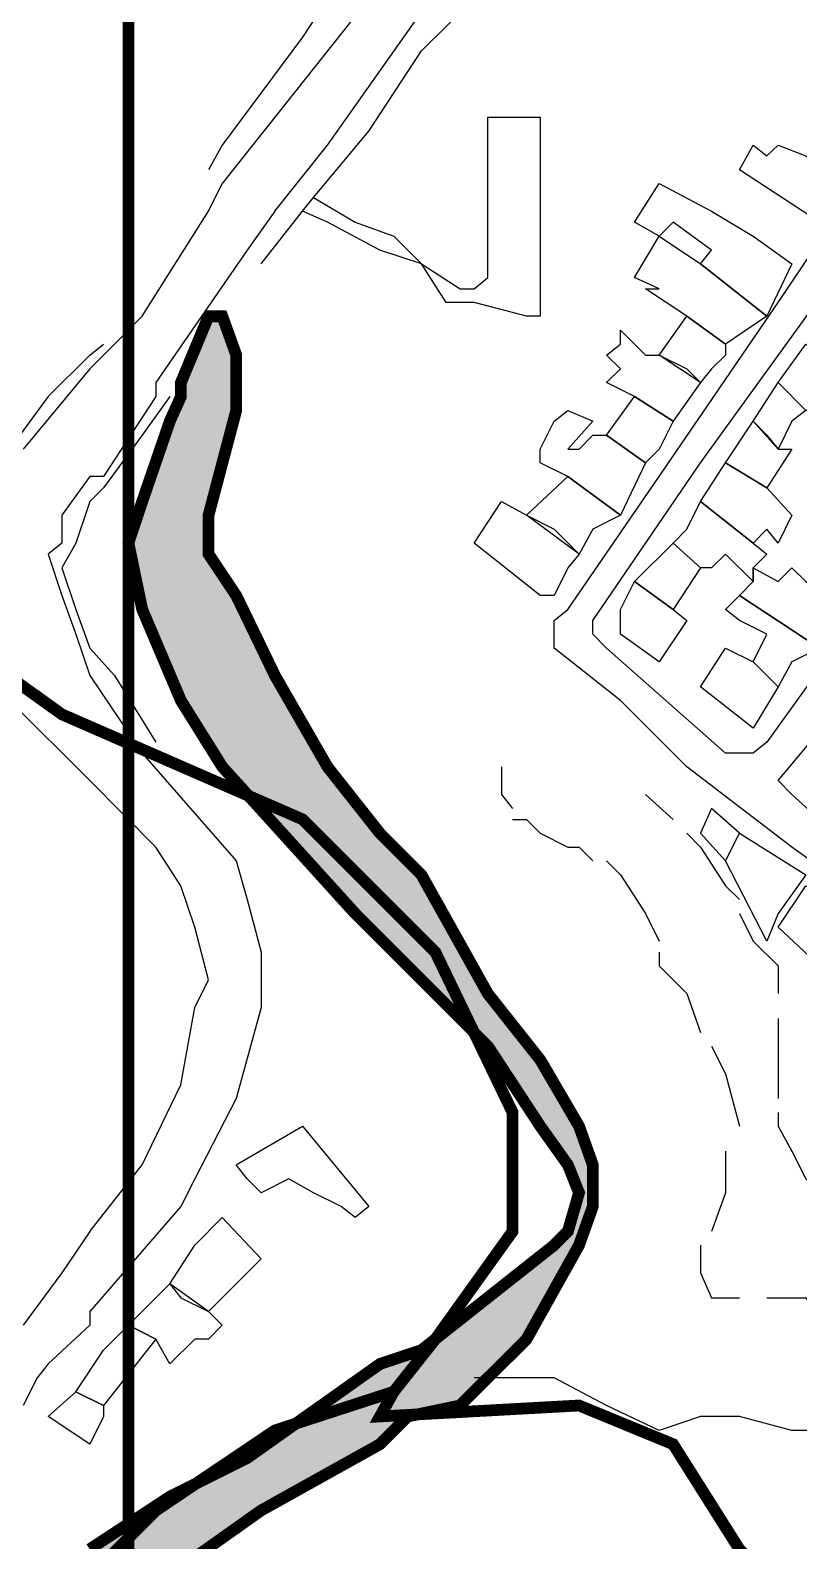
# Model space of a CAD drawing. Header units: millimetres. Extents: x -3588 to 75209, y -3737 to 38254.
# Drawn here: x 18614.7 to 18693.2, y 32848.8 to 33003 of the extents above; entities that cross this region are included whole.
import ezdxf

# ---------------------------------------------------------------- set-up
doc = ezdxf.new("R2010")
doc.units = ezdxf.units.MM
doc.layers.add('H', color=250, linetype='Continuous')
doc.layers.add('P', color=253, linetype='Continuous')

msp = doc.modelspace()

# ---------------------------------------------------------------- hatches: boundary and pattern name
at = {"layer": 'H', "linetype": 'Continuous'}
msp.add_hatch(color=256, dxfattribs=at).paths.add_polyline_path([(18620.78, 32839.454), (18620.78, 32847.632), (18628.958, 32852.993), (18637.152, 32857.234), (18650.691, 32866.548), (18654.644, 32867.957), (18668.199, 32878.967), (18669.607, 32880.104), (18671.015, 32884.329), (18669.607, 32886.873), (18666.79, 32891.114), (18661.429, 32899.292), (18647.874, 32912.847), (18634.319, 32927.523), (18630.366, 32934.292), (18626.141, 32943.894), (18625.005, 32950.664), (18626.141, 32954.617), (18628.958, 32962.811), (18630.366, 32965.627), (18630.366, 32967.052), (18632.911, 32973.821), (18634.319, 32973.821), (18635.743, 32969.58), (18635.743, 32964.219), (18632.911, 32953.497), (18632.911, 32949.256), (18635.743, 32945.303), (18639.696, 32937.125), (18645.329, 32927.523), (18650.691, 32920.753), (18654.644, 32916.8), (18661.429, 32904.653), (18666.79, 32897.884), (18671.015, 32891.114), (18672.44, 32886.873), (18672.44, 32882.92), (18671.015, 32878.967), (18665.654, 32869.365), (18658.885, 32862.596), (18653.235, 32861.187), (18650.691, 32858.643), (18638.56, 32851.873), (18625.005, 32842.271), (18620.78, 32839.454), (18620.78, 32839.454)])

# ---------------------------------------------------------------- linework, layer by layer
at = {"layer": 'P', "const_width": 1.2}
for points in [[(18624.733, 27097.434), (18624.733, 36423.662)], [(18620.78, 32847.92), (18628.958, 32853.281), (18636.864, 32857.234), (18650.419, 32866.837), (18654.644, 32868.245), (18668.199, 32878.967), (18669.607, 32880.376), (18670.743, 32884.329), (18669.607, 32887.161), (18666.79, 32891.114), (18661.429, 32899.292), (18647.874, 32912.847), (18634.319, 32927.811), (18630.094, 32934.58), (18626.141, 32943.894), (18624.733, 32950.664), (18626.141, 32954.905), (18628.958, 32963.099), (18630.094, 32965.627), (18630.094, 32967.052), (18632.911, 32973.821), (18634.319, 32973.821), (18635.743, 32969.868), (18635.743, 32964.219), (18632.911, 32953.497), (18632.911, 32949.544), (18635.743, 32945.303), (18639.696, 32937.125), (18645.057, 32927.811), (18650.419, 32921.025), (18654.644, 32916.8), (18661.429, 32904.653), (18666.79, 32897.884), (18670.743, 32891.114), (18672.152, 32887.161), (18672.152, 32882.92), (18670.743, 32878.967), (18665.382, 32869.365), (18658.597, 32862.596), (18653.235, 32861.475), (18650.419, 32858.643), (18638.272, 32851.873), (18624.733, 32842.271)], [(18602.984, 32943.894), (18617.947, 32933.172), (18642.513, 32922.449), (18656.068, 32908.894), (18663.958, 32892.522), (18663.958, 32880.376), (18656.068, 32869.365), (18651.827, 32864.004), (18639.696, 32860.051), (18627.549, 32851.873), (18617.947, 32842.271)], [(18505.601, 32677.128), (18512.371, 32683.914), (18516.324, 32687.867), (18531.287, 32692.092), (18542.01, 32694.637), (18554.444, 32698.878), (18563.759, 32704.239), (18567.984, 32713.553), (18566.575, 32727.092), (18563.759, 32748.841), (18563.759, 32767.742), (18566.575, 32777.344), (18575.889, 32794.852), (18589.445, 32811.224), (18597.622, 32819.402), (18604.408, 32831.548), (18617.947, 32842.271), (18627.549, 32851.873), (18639.696, 32860.051), (18651.827, 32864.004)], [(18651.827, 32864.004), (18650.419, 32861.475), (18670.743, 32862.596), (18680.346, 32858.643), (18687.115, 32847.92), (18693.885, 32841.151), (18704.607, 32838.318), (18726.356, 32838.318), (18749.498, 32835.501), (18749.498, 32820.826), (18752.042, 32808.391), (18754.859, 32793.716), (18754.859, 32782.705), (18750.906, 32775.935), (18745.257, 32763.805), (18742.728, 32757.019), (18748.089, 32736.694), (18758.812, 32719.202), (18767.006, 32699.998), (18767.006, 32687.867), (18758.812, 32674.312)]]:
    msp.add_lwpolyline(points, dxfattribs=at)
at = {"layer": 'P'}
for points in [[(18661.429, 33026.602), (18660.021, 33025.193), (18657.188, 33018.424), (18649.282, 33006.277), (18634.319, 32987.376)], [(18658.597, 33025.193), (18653.235, 33018.424), (18647.874, 33010.518), (18642.513, 33002.324), (18634.319, 32991.313), (18632.911, 32988.785)], [(18639.696, 32984.544), (18645.057, 32991.313), (18654.644, 33004.869), (18661.429, 33009.11), (18666.79, 33013.062), (18672.152, 33015.879), (18676.393, 33017.287)], [(18643.633, 32985.952), (18649.282, 32992.738), (18654.644, 33000.916), (18660.021, 33006.277), (18666.79, 33011.638), (18672.152, 33013.062), (18676.393, 33014.471), (18681.754, 33014.471), (18687.115, 33015.879), (18697.838, 33014.471), (18711.393, 33013.062), (18723.812, 33013.062), (18729.173, 33011.638), (18735.943, 33010.518), (18738.487, 33010.518), (18741.32, 33009.11), (18741.32, 33007.701), (18739.895, 33007.701), (18733.126, 33004.869), (18723.812, 33002.324), (18717.042, 32998.099), (18708.848, 32994.146), (18703.487, 32991.313), (18700.67, 32990.193)], [(18685.707, 32929.219), (18673.56, 32939.941), (18672.152, 32941.35), (18672.152, 32942.774), (18683.162, 32958.858), (18697.838, 32979.183), (18702.079, 32984.544), (18703.487, 32985.952), (18724.932, 32996.963), (18731.718, 32999.507), (18734.534, 33000.916), (18737.367, 33000.916), (18738.487, 33000.916), (18729.173, 32987.376), (18712.801, 32964.219), (18697.838, 32941.35), (18689.932, 32930.339), (18688.524, 32929.219), (18687.115, 32929.219), (18685.707, 32929.219)], [(18643.633, 32985.952), (18647.874, 32983.424), (18651.827, 32981.999), (18654.644, 32979.183), (18658.597, 32976.638), (18660.021, 32976.638), (18661.429, 32977.774), (18661.429, 32980.591), (18661.429, 32984.544), (18661.429, 32985.952), (18661.429, 32988.785), (18661.429, 32994.146), (18666.79, 32994.146), (18666.79, 32985.952), (18666.79, 32975.23), (18666.79, 32973.821), (18665.382, 32973.821), (18660.021, 32975.23), (18657.188, 32975.23), (18654.644, 32979.183), (18650.419, 32980.591), (18645.057, 32983.424), (18642.513, 32984.544)], [(18693.885, 32990.193), (18697.838, 32987.376), (18695.293, 32983.424), (18687.115, 32988.785), (18688.524, 32991.313), (18689.932, 32990.193), (18691.068, 32991.313), (18693.885, 32990.193)], [(18632.911, 32984.544), (18634.319, 32987.376)], [(18707.44, 32908.894), (18692.476, 32919.617), (18681.754, 32927.811), (18674.968, 32934.58), (18668.199, 32939.941), (18668.199, 32941.35), (18668.199, 32942.774), (18669.607, 32943.894), (18678.921, 32957.45), (18691.068, 32975.23), (18699.246, 32987.376)], [(18688.524, 32981.999), (18692.476, 32979.183), (18689.932, 32973.821), (18683.162, 32979.183), (18684.283, 32980.591), (18680.346, 32983.424), (18678.921, 32981.999), (18676.393, 32983.424), (18678.921, 32987.376), (18684.283, 32984.544), (18688.524, 32981.999)], [(18623.308, 32970.989), (18626.141, 32973.821), (18632.911, 32984.544)], [(18639.696, 32984.544), (18636.864, 32980.591)], [(18638.272, 32979.183), (18642.513, 32984.544)], [(18642.513, 32984.544), (18643.633, 32985.952)], [(18683.162, 32979.183), (18689.932, 32973.821), (18685.707, 32970.989), (18681.754, 32973.821), (18677.513, 32976.638), (18678.921, 32976.638), (18676.393, 32977.774), (18678.921, 32981.999), (18683.162, 32979.183)], [(18636.864, 32980.591), (18627.549, 32967.052)], [(18685.707, 32969.868), (18684.283, 32968.46), (18683.162, 32967.052), (18678.921, 32969.868), (18681.754, 32973.821), (18685.707, 32970.989), (18685.707, 32969.868)], [(18681.754, 32968.46), (18683.162, 32967.052), (18680.346, 32963.099), (18676.393, 32965.627), (18673.56, 32967.052), (18674.968, 32968.46), (18673.56, 32969.868), (18674.968, 32970.989), (18674.968, 32972.413), (18677.513, 32969.868), (18678.921, 32969.868), (18681.754, 32968.46)], [(18620.78, 32968.46), (18623.308, 32970.989)], [(18620.78, 32969.868), (18622.188, 32970.989)], [(18696.717, 32968.46), (18702.079, 32965.627), (18700.67, 32964.219), (18696.717, 32967.052), (18696.717, 32965.627), (18695.293, 32964.219), (18693.885, 32964.219), (18691.068, 32967.052), (18693.885, 32970.989), (18696.717, 32968.46)], [(18620.78, 32969.868), (18616.539, 32965.627), (18612.586, 32960.266), (18609.769, 32958.858), (18608.633, 32958.858), (18607.225, 32960.266), (18605.816, 32961.675)], [(18620.78, 32968.46), (18613.994, 32960.266)], [(18627.549, 32967.052), (18627.549, 32965.627), (18622.188, 32957.45), (18620.78, 32957.45)], [(18692.476, 32963.099), (18691.068, 32960.266), (18688.524, 32963.099), (18691.068, 32967.052), (18693.885, 32964.219), (18692.476, 32963.099)], [(18628.958, 32965.627), (18626.141, 32961.675), (18622.188, 32956.313), (18620.78, 32954.905)], [(18678.921, 32960.266), (18677.513, 32958.858), (18673.56, 32961.675), (18676.393, 32965.627), (18680.346, 32963.099), (18678.921, 32960.266)], [(18670.743, 32960.266), (18672.152, 32961.675), (18673.56, 32961.675), (18677.513, 32958.858), (18674.968, 32953.497), (18669.607, 32957.45), (18666.79, 32958.858), (18666.79, 32960.266), (18668.199, 32963.099), (18669.607, 32964.219), (18672.152, 32963.099), (18669.607, 32960.266), (18670.743, 32960.266)], [(18689.932, 32961.675), (18691.068, 32960.266), (18692.476, 32960.266), (18689.932, 32956.313), (18685.707, 32958.858), (18688.524, 32963.099), (18689.932, 32961.675)], [(18689.932, 32956.313), (18692.476, 32953.497), (18691.068, 32950.664), (18689.932, 32952.088), (18688.524, 32950.664), (18683.162, 32954.905), (18685.707, 32958.858), (18689.932, 32956.313)], [(18620.78, 32957.45), (18617.947, 32953.497)], [(18672.152, 32952.088), (18670.743, 32949.544), (18665.382, 32953.497), (18669.607, 32957.45), (18674.968, 32953.497), (18672.152, 32952.088)], [(18620.78, 32954.905), (18619.371, 32950.664), (18617.947, 32948.135), (18619.371, 32943.894), (18620.78, 32939.941)], [(18668.199, 32952.088), (18670.743, 32949.544), (18669.607, 32948.135), (18668.199, 32945.303), (18666.79, 32945.303), (18660.021, 32950.664), (18662.838, 32954.905), (18665.382, 32953.497), (18668.199, 32952.088)], [(18681.754, 32952.088), (18683.162, 32954.905), (18688.524, 32950.664), (18689.932, 32949.544), (18688.524, 32948.135), (18688.524, 32946.727), (18685.707, 32949.544), (18684.283, 32948.135), (18683.162, 32948.135), (18680.346, 32950.664), (18681.754, 32952.088)], [(18617.947, 32953.497), (18617.947, 32950.664), (18616.539, 32949.544), (18617.947, 32945.303), (18619.371, 32941.35)], [(18680.346, 32943.894), (18676.393, 32946.727), (18680.346, 32950.664), (18683.162, 32948.135), (18680.346, 32943.894)], [(18693.885, 32946.727), (18697.838, 32943.894), (18695.293, 32939.941), (18687.115, 32945.303), (18688.524, 32946.727), (18688.524, 32948.135), (18691.068, 32946.727), (18692.476, 32948.135), (18693.885, 32946.727)], [(18678.921, 32938.533), (18674.968, 32941.35), (18674.968, 32943.894), (18676.393, 32946.727), (18680.346, 32943.894), (18681.754, 32942.774), (18678.921, 32938.533)], [(18692.476, 32938.533), (18691.068, 32935.989), (18688.524, 32938.533), (18689.932, 32941.35), (18687.115, 32942.774), (18685.707, 32943.894), (18687.115, 32945.303), (18695.293, 32939.941), (18692.476, 32938.533)], [(18619.371, 32941.35), (18620.78, 32937.125)], [(18726.356, 32900.7), (18714.209, 32908.894), (18699.246, 32918.208), (18695.293, 32922.449), (18692.476, 32924.978), (18691.068, 32926.402), (18696.717, 32933.172), (18702.079, 32941.35), (18703.487, 32941.35), (18704.607, 32941.35), (18737.367, 32918.208), (18738.487, 32916.8), (18727.765, 32900.7), (18726.356, 32900.7)], [(18620.78, 32939.941), (18623.308, 32937.125), (18627.549, 32930.339)], [(18688.524, 32938.533), (18691.068, 32935.989), (18688.524, 32931.764), (18683.162, 32935.989), (18685.707, 32939.941), (18688.524, 32938.533)], [(18620.78, 32926.402), (18612.586, 32934.58), (18609.769, 32937.125)], [(18620.78, 32937.125), (18626.141, 32929.219), (18635.743, 32918.208), (18636.864, 32914.256), (18638.272, 32908.894), (18638.272, 32903.245), (18635.743, 32893.931), (18631.502, 32885.753), (18630.094, 32882.92), (18620.78, 32872.198)], [(18662.838, 32927.811), (18662.838, 32924.978), (18663.958, 32923.57)], [(18620.78, 32880.376), (18626.141, 32887.161), (18630.094, 32895.339), (18631.502, 32903.245), (18632.911, 32906.078), (18631.502, 32911.439), (18630.094, 32915.664), (18627.549, 32919.617), (18620.78, 32926.402)], [(18677.513, 32924.978), (18680.346, 32922.449)], [(18687.115, 32921.025), (18684.283, 32923.57), (18683.162, 32921.025), (18685.707, 32918.208)], [(18663.958, 32922.449), (18665.382, 32922.449), (18666.79, 32921.025), (18669.607, 32919.617), (18670.743, 32919.617), (18672.152, 32918.208)], [(18681.754, 32921.025), (18683.162, 32919.617), (18685.707, 32915.664), (18687.115, 32914.256)], [(18691.068, 32912.847), (18689.932, 32910.015), (18685.707, 32918.208), (18687.115, 32921.025), (18693.885, 32916.8), (18691.068, 32912.847)], [(18673.56, 32918.208), (18674.968, 32916.8), (18677.513, 32912.847), (18678.921, 32910.015)], [(18696.717, 32914.256), (18697.838, 32912.847), (18695.293, 32907.486), (18691.068, 32911.439), (18693.885, 32915.664), (18696.717, 32914.256)], [(18687.115, 32912.847), (18688.524, 32910.015), (18691.068, 32907.486), (18691.068, 32904.653)], [(18678.921, 32908.894), (18678.921, 32907.486), (18681.754, 32904.653), (18683.162, 32900.7)], [(18691.068, 32902.125), (18691.068, 32900.7), (18691.068, 32895.339), (18691.068, 32893.931)], [(18684.283, 32899.292), (18685.707, 32896.475), (18687.115, 32891.114)], [(18691.068, 32892.522), (18691.068, 32891.114), (18692.476, 32888.57), (18693.885, 32885.753), (18695.293, 32884.329)], [(18646.466, 32882.92), (18643.633, 32884.329), (18641.105, 32885.753), (18638.272, 32884.329), (18636.864, 32885.753), (18635.743, 32887.161), (18642.513, 32891.114), (18649.282, 32882.92), (18647.874, 32881.8), (18646.466, 32882.92)], [(18685.707, 32888.57), (18685.707, 32884.329), (18684.283, 32880.376)], [(18631.502, 32878.967), (18634.319, 32881.8), (18638.272, 32877.559), (18632.911, 32872.198), (18628.958, 32875.014), (18631.502, 32878.967)], [(18620.78, 32880.376), (18617.947, 32876.151)], [(18683.162, 32878.967), (18683.162, 32877.559), (18683.162, 32876.151), (18684.283, 32873.606), (18685.707, 32873.606), (18687.115, 32873.606)], [(18617.947, 32876.151), (18613.994, 32870.789)], [(18630.094, 32873.606), (18632.911, 32872.198), (18634.319, 32870.789), (18632.911, 32869.365), (18631.502, 32869.365), (18628.958, 32866.837), (18627.549, 32869.365), (18624.733, 32870.789), (18628.958, 32875.014), (18630.094, 32873.606)], [(18689.932, 32873.606), (18691.068, 32873.606), (18692.476, 32873.606), (18693.885, 32873.606), (18696.717, 32869.365)], [(18620.78, 32872.198), (18620.78, 32870.789)], [(18620.78, 32870.789), (18616.539, 32866.837)], [(18622.188, 32868.245), (18624.733, 32870.789), (18627.549, 32869.365), (18622.188, 32862.596), (18619.371, 32864.004), (18622.188, 32868.245)], [(18616.539, 32866.837), (18615.419, 32865.428), (18613.994, 32862.596)], [(18718.162, 32857.234), (18717.042, 32857.234), (18712.801, 32855.826), (18708.848, 32855.826), (18702.079, 32858.643), (18697.838, 32860.051), (18692.476, 32860.051), (18687.115, 32861.475), (18683.162, 32861.475), (18678.921, 32860.051), (18673.56, 32862.596), (18668.199, 32865.428), (18663.958, 32865.428), (18660.021, 32865.428)], [(18622.188, 32862.596), (18622.188, 32861.475), (18620.78, 32858.643), (18616.539, 32861.475), (18619.371, 32864.004), (18622.188, 32862.596)]]:
    msp.add_lwpolyline(points, dxfattribs=at)
at = {"layer": 'P', "color": 254, "const_width": 1.2}
msp.add_lwpolyline([(18687.115, 32847.92), (18680.346, 32858.643), (18670.743, 32862.596), (18650.419, 32861.475), (18651.827, 32864.004), (18656.068, 32869.365), (18663.958, 32880.376), (18663.958, 32892.522), (18656.068, 32908.894), (18642.513, 32922.449), (18617.947, 32933.172), (18602.984, 32943.894), (18596.214, 32958.858)], dxfattribs=at)

doc.saveas('drawing.dxf')
